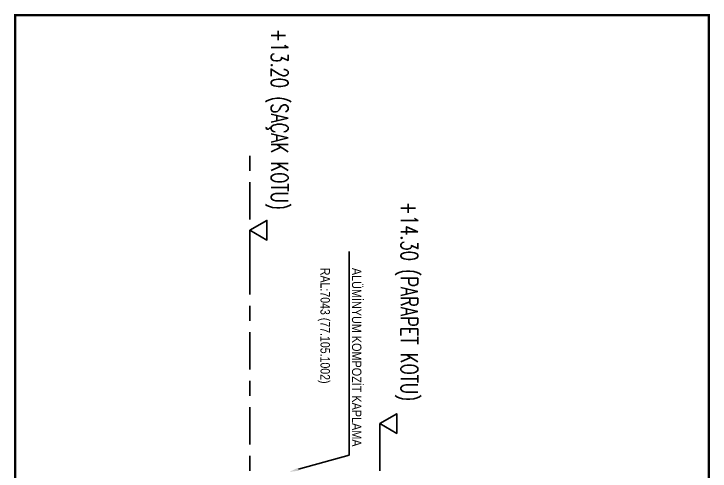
# Model space of a CAD drawing. Header units: inches. Extents: x 21 to 32698, y 13 to 3712.
# Drawn here: x 25296 to 25886, y 2660 to 3046 of the extents above; entities that cross this region are included whole.
import ezdxf
from ezdxf import colors
from ezdxf.entities.mleader import LeaderData, LeaderLine
from ezdxf.math import Vec2, Vec3

# ---------------------------------------------------------------- set-up
doc = ezdxf.new("R2010")
doc.units = ezdxf.units.IN
doc.header["$MEASUREMENT"] = 0
doc.linetypes.add('Centre', pattern=[3.175, 0.635, -0.47625, 1.5875, -0.47625])
for name, color, linetype, lineweight in [('Z_MİM_-KM-DETL-TEXT', 8, 'Continuous', 25), ('Z_MİM_-KM-FLOR-LEVL-1', 8, 'Continuous', 25), ('Z_MİM_-KM-FLOR-LEVL-2', 8, 'Centre', 25), ('Z_MİM_00', 8, 'Continuous', 25), ('Z_MİM__BM_Pafta', 8, 'Continuous', 25)]:
    doc.layers.add(name, color=color, linetype=linetype, lineweight=lineweight)
doc.styles.add('Arial Narrow', font='ARIALN.TTF', dxfattribs={"height": 8})
doc.styles.add('TEXT 1 romans', font='romans.shx', dxfattribs={"width": 0.7})

# ---------------------------------------------------------------- blocks, each defined once
blk = doc.blocks.new('*U17')
blk.add_lwpolyline([(40, 0), (0, 0), (-8.31, 14.4), (8.31, 14.4), (0, 0)])
at = {"color": 7, "style": 'TEXT 1 romans', "width": 0.7}
blk.add_attdef('+0.00', (-41.89, 17.9), '', height=14.4, dxfattribs=at)
blk = doc.blocks.new('*U50')
at = {"layer": 'Z_MİM_-KM-DETL-TEXT', "color": 7}
ml = blk.add_multileader_mtext('Standard', dxfattribs=at)
ml.set_content('\\pxt7.157,20;ALÜMİNYUM KOMPOZİT KAPLAMA {\\A1;\\fMicrosoft Sans Serif|b0|i0|c162|p34;\\W0.8;RAL:7043 (77.105.1002) }', color=7, style='Arial Narrow')
ml.set_leader_properties()
ml.build(insert=Vec2(0, 0))
ml.multileader.update_dxf_attribs({"text_left_attachment_type": 6, "text_right_attachment_type": 6, "dogleg_length": 5, "arrow_head_size": 8})
ctx = ml.context
ctx.base_point, ctx.char_height, ctx.arrow_head_size, ctx.landing_gap_size, ctx.plane_origin = Vec3(-174.7, 50.66), 8, 8, 2.11, Vec3(-165.67, -32.45)
ctx.left_attachment, ctx.right_attachment = 6, 6
notes = []
notes.append((ctx, [(0, (1, 1, 0), (-13.95, 50.66), (-1, 0), 5.28, [(0, [(0, 0)], 0, [])])]))
ctx.mtext.insert, ctx.mtext.width, ctx.mtext.line_spacing_factor, ctx.mtext.flow_direction = Vec3(-172.59, 61.01), 163.5093, 2, 5
for ctx, leaders in notes:
    for number, flags, end, landing, length, lines in leaders:
        leader = LeaderData()
        leader.index, (leader.has_last_leader_line, leader.has_dogleg_vector, leader.attachment_direction) = number, flags
        leader.last_leader_point, leader.dogleg_vector, leader.dogleg_length = Vec3(end), Vec3(landing), length
        for number, points, colour, breaks in lines:
            line = LeaderLine()
            line.index, line.vertices, line.color, line.breaks = number, Vec3.list(points), colors.encode_raw_color(colour), breaks
            leader.lines.append(line)
        ctx.leaders.append(leader)
blk = doc.blocks.new('-KM_Çatı A Kesiti')
blk.add_blockref('*U50', (-6.83, 33.44, 0.01))

msp = doc.modelspace()

# ---------------------------------------------------------------- linework, layer by layer
at = {"layer": 'Z_MİM_-KM-FLOR-LEVL-2', "ltscale": 20}
msp.add_line((25495.71, 2926.37), (25495.71, 682.95), dxfattribs=at)
at = {"layer": 'Z_MİM__BM_Pafta', "transparency": 33554687, "const_width": 2}
msp.add_lwpolyline([(25884.53, 3045.45), (25884.53, 557.67), (25296.81, 557.67), (25296.81, 3045.45)], close=True, dxfattribs=at)

# ---------------------------------------------------------------- block references
at = {"layer": 'Z_MİM_-KM-FLOR-LEVL-1'}
ref = msp.add_blockref('*U17', (25495.71, 2863.36), dxfattribs=dict(at, rotation=270))
ref.add_attrib('+0.00', '+13.20 (SAÇAK KOTU)', (25513.61, 3033.89), dxfattribs={"layer": '0', "color": 7, "height": 14.4, "rotation": 270, "style": 'TEXT 1 romans', "width": 0.7})
ref = msp.add_blockref('*U17', (25605.71, 2699.72), dxfattribs=dict(at, rotation=270))
ref.add_attrib('+0.00', '+14.30 (PARAPET KOTU)', (25623.61, 2887.53), dxfattribs={"layer": '0', "color": 7, "height": 14.4, "rotation": 270, "style": 'TEXT 1 romans', "width": 0.7})
at = {"layer": 'Z_MİM_00', "rotation": 270}
msp.add_blockref('-KM_Çatı A Kesiti', (25495.71, 2652.08), dxfattribs=at)

doc.saveas('drawing.dxf')
